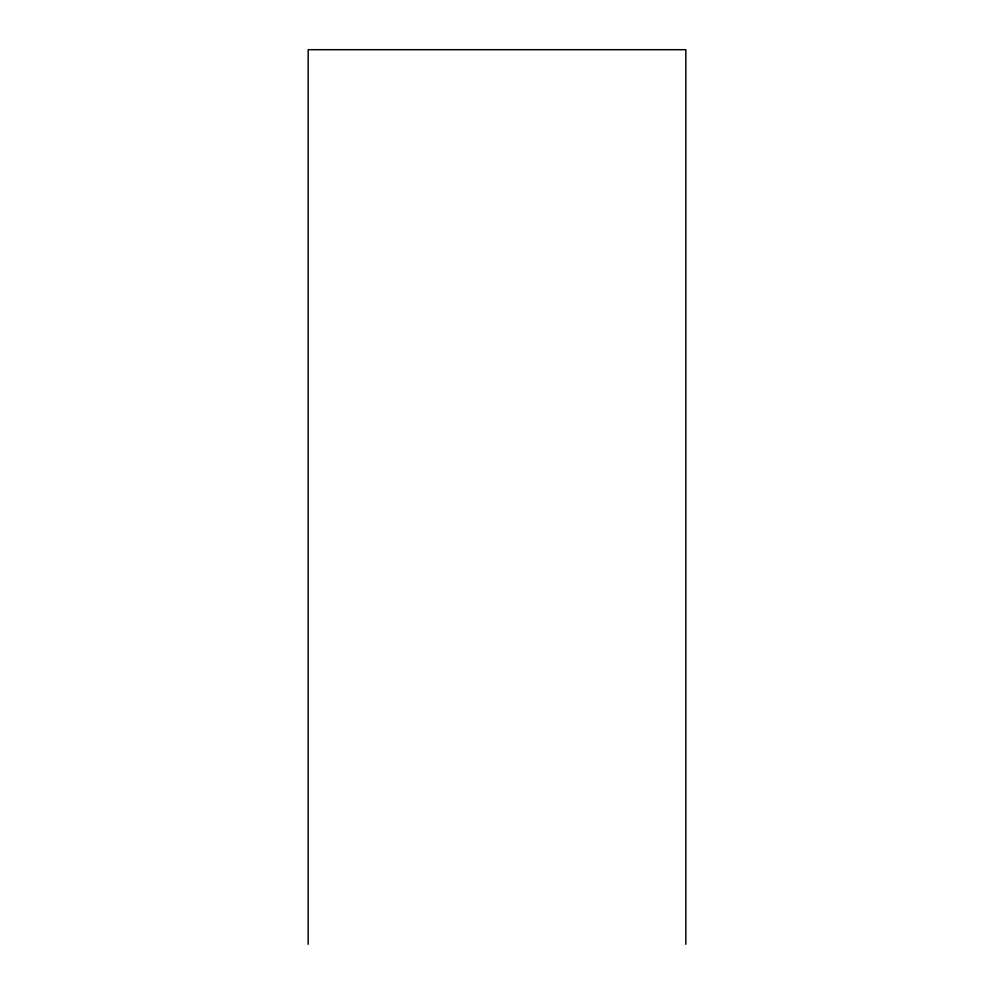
<?xml version="1.0" encoding="UTF-8"?>
<svg xmlns="http://www.w3.org/2000/svg" width="994" height="994" viewBox="0 0 994 994"><rect width="100%" height="100%" fill="white"/><g stroke="black" fill="none" stroke-linecap="round" stroke-linejoin="round"><path stroke-width="1.49" d="M685.823 944.3L685.823 49.7L308.177 49.7L308.177 944.3"/></g></svg>
